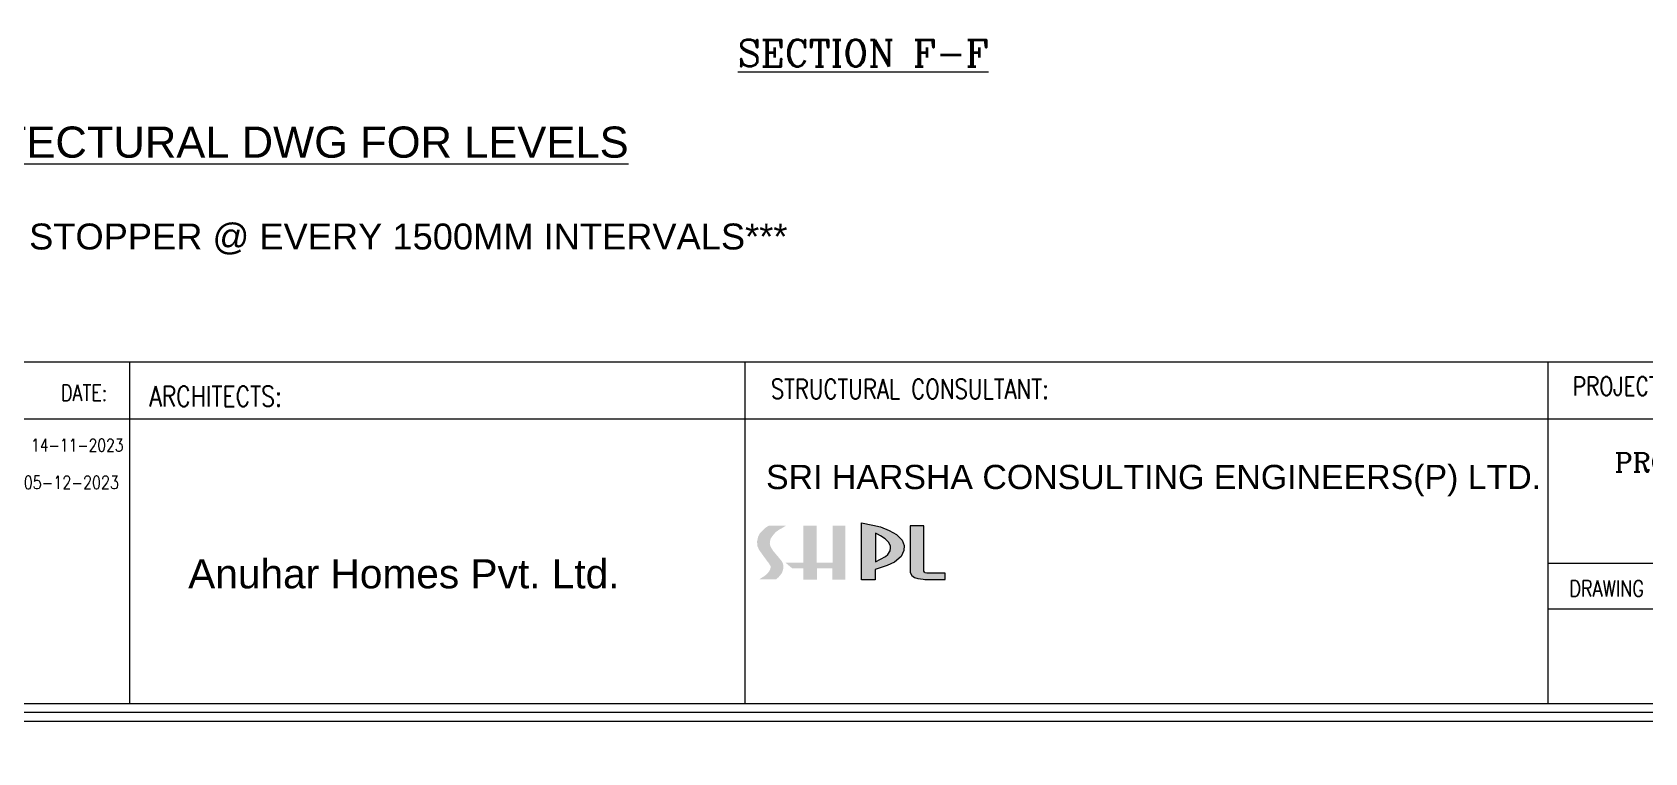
# Model space of a CAD drawing. Header units: millimetres. Extents: x -586673698 to -573385747, y -389867798 to -389752240.
# Drawn here: x -586571900 to -586553789, y -389867216 to -389859120 of the extents above; entities that cross this region are included whole.
import ezdxf

# ---------------------------------------------------------------- set-up
doc = ezdxf.new("R2010")
doc.units = ezdxf.units.MM
doc.header["$LTSCALE"] = 100
for name, color, linetype in [('MAN', 7, 'Continuous'), ('TBLK_MAINTITLE', 83, 'Continuous'), ('TBLK_NOTE', 4, 'Continuous'), ('text', 7, 'Continuous')]:
    doc.layers.add(name, color=color, linetype=linetype)
doc.layers.add('TBLK FRAME', color=6, linetype='Continuous', lineweight=20)
doc.layers.add('TBLK_LINE', color=141, linetype='Continuous', lineweight=30)
doc.styles.add('ARIEL', font='arial.ttf')
doc.styles.add('COM', font='complex.shx')
doc.styles.add('simplex-0.8', font='simplex.shx', dxfattribs={"width": 0.8})
doc.styles.add('STAIR CASE', font='complex.shx', dxfattribs={"width": 0.8, "height": 75, "bigfont": 'GBCBIG.shx'})
doc.styles.add('TITLE', font='arial.ttf')

msp = doc.modelspace()

# ---------------------------------------------------------------- hatches: boundary and pattern name
at = {"layer": 'TBLK_MAINTITLE', "lineweight": 20, "ltscale": 10}
h = msp.add_hatch(color=232, dxfattribs=at)
h.paths.add_polyline_path([(-586563606, -389865121.2), (-586563606.9, -389865134.9), (-586563613, -389865159.6), (-586563626.9, -389865182.2), (-586563650.2, -389865208.4), (-586563677.1, -389865231.5), (-586563677.1, -389865231.3), (-586563712.2, -389865252.4), (-586563733.2, -389865267.1), (-586563545.1, -389865267.1), (-586563517.7, -389865243.2), (-586563483.5, -389865202.7), (-586563472.3, -389865175.1), (-586563464.1, -389865143.6), (-586563462.5, -389865114.9), (-586563469.3, -389865088.3), (-586563483.6, -389865060.9), (-586563521.4, -389865014.6), (-586563554.3, -389864975.6), (-586563577.1, -389864948.4), (-586563599.1, -389864914.9), (-586563612.2, -389864885.1), (-586563615.7, -389864862.2), (-586563612.7, -389864836.3), (-586563604.8, -389864807.8), (-586563584.6, -389864779.2), (-586563567.9, -389864757.3), (-586563546.7, -389864734.8), (-586563507.3, -389864707), (-586563467.2, -389864684.7), (-586563432.8, -389864664.2), (-586563624.5, -389864662.8), (-586563661.5, -389864685.7), (-586563688.6, -389864710.1), (-586563726.7, -389864749), (-586563748.4, -389864793.2), (-586563759.1, -389864844), (-586563754.1, -389864895.8), (-586563736.1, -389864936.3), (-586563649.7, -389865056.9), (-586563629.8, -389865081.7), (-586563616.8, -389865102.1)])
h.paths.add_polyline_path([(-586563090.2, -389864664.9), (-586563237.6, -389864664.9), (-586563237.6, -389865078.1), (-586563442, -389865078.1), (-586563365.5, -389865142.7), (-586563240.4, -389865142.7), (-586563240.4, -389865270.2), (-586563087.2, -389865270.2), (-586563087.2, -389865143.9), (-586562915.2, -389865143.9), (-586562915.2, -389865272.5), (-586562767.8, -389865272.5), (-586562767.8, -389864663.4), (-586562911.2, -389864663.4), (-586562911.2, -389865078.2), (-586563090.2, -389865078.2)])
h.paths.add_polyline_path([(-586562587.4, -389865271.5), (-586562431.5, -389865271.5), (-586562431.5, -389865155.9), (-586562297.2, -389865111.3), (-586562216.7, -389865073.2), (-586562139.3, -389865008.9), (-586562109.1, -389864942.2), (-586562106.1, -389864886), (-586562128.1, -389864825.6), (-586562193.3, -389864764.3), (-586562276.5, -389864717), (-586562371.1, -389864678.6), (-586562458.1, -389864656.9), (-586562587.4, -389864631.9)])
h.paths.add_polyline_path([(-586562428.9, -389864749.4), (-586562404.8, -389864759.7), (-586562371.8, -389864776.6), (-586562321.2, -389864811.6), (-586562283.2, -389864849), (-586562261.3, -389864890.8), (-586562258.8, -389864914.5), (-586562264.5, -389864946.3), (-586562291.3, -389864988.7), (-586562315.6, -389865010), (-586562428.9, -389865069.2)], flags=16)
h.paths.add_polyline_path([(-586562039, -389865188.6), (-586562021.2, -389865222.9), (-586561989, -389865247.2), (-586561951.9, -389865258.7), (-586561892.5, -389865266.2), (-586561874.6, -389865267.5), (-586561646.3, -389865267.5), (-586561646.3, -389865198.9), (-586561852.7, -389865198.9), (-586561871, -389865193.7), (-586561879.9, -389865185.9), (-586561884.7, -389865175.2), (-586561885.3, -389865164.1), (-586561885.3, -389864665.2), (-586562039, -389864665.1)])

# ---------------------------------------------------------------- linework, layer by layer
at = {"layer": 'TBLK FRAME', "lineweight": 20}
msp.add_line((-586577462.9, -389862822.2, -1271), (-586539316.5, -389862822.2, -1271), dxfattribs=at)
msp.add_line((-586577462.9, -389862822.2, -1271), (-586539316.5, -389862822.2, -1271), dxfattribs=at)
at = {"layer": 'TBLK FRAME', "lineweight": 20, "elevation": -1271}
for points in [[(-586584922, -389834537), (-586584922, -389866860.5), (-586539212.1, -389866860.5), (-586539212.1, -389834537)], [(-586584822, -389834637.1), (-586584822, -389866760.4), (-586539312.2, -389866760.4), (-586539312.2, -389834637.1)], [(-586584721.9, -389834737.2), (-586584721.9, -389866660.4), (-586539412.2, -389866660.4), (-586539412.2, -389834737.2)]]:
    msp.add_lwpolyline(points, close=True, dxfattribs=at)
at = {"layer": 'TBLK_LINE', "lineweight": 20}
for p, q in [((-586570801.8, -389866660.4, -1271), (-586570801.8, -389862822.2, -1271)), ((-586563898, -389862822.2, -1271), (-586563898, -389866660.4, -1271)), ((-586563898, -389862822.2, -1271), (-586563898, -389866660.4, -1271)), ((-586554876.3, -389862822.2, -1271), (-586554876.3, -389866660.4, -1271)), ((-586577462.9, -389863464.8, -1271), (-586547385.5, -389863464.8, -1271)), ((-586577462.9, -389863464.8, -1271), (-586547385.5, -389863464.8, -1271)), ((-586547385.5, -389865089.3, -1271), (-586554876.3, -389865089.3, -1271)), ((-586554876.3, -389865598.6, -1271), (-586547385.5, -389865598.6, -1271))]:
    msp.add_line(p, q, dxfattribs=at)
at = {"layer": 'TBLK_MAINTITLE', "lineweight": 20, "ltscale": 10}
for p, q in [((-586562039, -389864680.9, -1271), (-586562039, -389864680.9, -1271)), ((-586562039, -389864730.9, -1271), (-586562039, -389864730.9, -1271)), ((-586562039, -389864781, -1271), (-586562039, -389864781, -1271)), ((-586562039, -389864831, -1271), (-586562039, -389864831, -1271)), ((-586562039, -389864881.1, -1271), (-586562039, -389864881.1, -1271)), ((-586562039, -389864931.2, -1271), (-586562039, -389864931.2, -1271)), ((-586562039, -389864981.2, -1271), (-586562039, -389864981.2, -1271)), ((-586562039, -389865031.3, -1271), (-586562039, -389865031.3, -1271)), ((-586562039, -389865081.3, -1271), (-586562039, -389865081.3, -1271)), ((-586562039, -389865131.4, -1271), (-586562039, -389865131.4, -1271)), ((-586562039, -389865181.4, -1271), (-586562039, -389865181.4, -1271))]:
    msp.add_line(p, q, dxfattribs=at)
at = {"layer": 'TBLK_MAINTITLE', "lineweight": 20, "ltscale": 10, "elevation": -1271}
for points in [[(-586562371.1, -389864678.6), (-586562276.5, -389864717), (-586562193.3, -389864764.3), (-586562128.1, -389864825.6), (-586562106.1, -389864886), (-586562109.1, -389864942.2), (-586562139.3, -389865008.9), (-586562216.7, -389865073.2), (-586562297.2, -389865111.3), (-586562431.5, -389865155.9), (-586562431.5, -389865271.5), (-586562587.4, -389865271.5), (-586562587.4, -389864631.9), (-586562458.1, -389864656.9)], [(-586562039, -389865188.6), (-586562021.2, -389865222.9), (-586561989, -389865247.2), (-586561951.9, -389865258.7), (-586561892.5, -389865266.2), (-586561874.6, -389865267.5), (-586561646.3, -389865267.5), (-586561646.3, -389865198.9), (-586561852.7, -389865198.9), (-586561871, -389865193.7), (-586561879.9, -389865185.9), (-586561884.7, -389865175.2), (-586561885.3, -389865164.1), (-586561885.3, -389864665.2), (-586562039, -389864665.1)], [(-586562428.9, -389864749.4), (-586562428.9, -389865069.2), (-586562315.6, -389865010), (-586562291.3, -389864988.7), (-586562264.5, -389864946.3), (-586562258.8, -389864914.5), (-586562261.3, -389864890.8), (-586562283.2, -389864849), (-586562321.2, -389864811.6), (-586562371.8, -389864776.6), (-586562404.8, -389864759.7), (-586562428.9, -389864749.4)]]:
    msp.add_lwpolyline(points, close=True, dxfattribs=at)

# ---------------------------------------------------------------- texts
at = {"layer": 'MAN', "color": 2, "lineweight": 15, "style": 'ARIEL'}
msp.add_text('%%UNOTE: REFER ARCHTECTURAL DWG FOR LEVELS', height=350, dxfattribs=at).set_placement((-586577071.6, -389860529.8, -1271))
at = {"layer": 'MAN', "color": 2, "lineweight": 15, "insert": (-586575986.4, -389861269.4, -1267), "char_height": 291.6, "attachment_point": 1, "style": 'ARIEL'}
msp.add_mtext('***SOLUBLE WATER STOPPER @ EVERY 1500MM INTERVALS***', dxfattribs=at)
at = {"layer": 'TBLK_MAINTITLE', "color": 240, "lineweight": 20, "ltscale": 10, "insert": (-586563658.2, -389863980.8, -1271), "char_height": 272.253, "width": 12558.653, "attachment_point": 1, "style": 'TITLE'}
msp.add_mtext('SRI HARSHA CONSULTING ENGINEERS(P) LTD.', dxfattribs=at)
msp.add_mtext('SRI HARSHA CONSULTING ENGINEERS(P) LTD.', dxfattribs=at)
at = {"layer": 'TBLK_MAINTITLE', "color": 240, "lineweight": 20, "ltscale": 10, "insert": (-586570148.3, -389864497, -1271), "char_height": 326.704, "attachment_point": 1, "style": 'TITLE'}
msp.add_mtext('\\PAnuhar Homes Pvt. Ltd.', dxfattribs=at)
at = {"layer": 'TBLK_NOTE', "style": 'simplex-0.8', "width": 0.8}
for s, height, p in [('DATE:', 180.94, (-586571577.3, -389863262.1, -1271)), ('14-11-2023', 142.9, (-586571913.2, -389863831.2, -1419.8)), ('05-12-2023', 147.05, (-586571995.1, -389864252.1, -1424.1))]:
    msp.add_text(s, height=height, dxfattribs=at).set_placement(p)
at = {"layer": 'TBLK_NOTE', "lineweight": 20, "ltscale": 10, "attachment_point": 1, "style": 'simplex-0.8'}
for s, insert, char_height, width in [('ARCHITECTS:', (-586570585.1, -389863097.6, -1271), 226.179, 3972.974), ('STRUCTURAL CONSULTANT:', (-586563606.1, -389863019, -1271), 218.942, 3845.839), ('STRUCTURAL CONSULTANT:', (-586563606.1, -389863019, -1271), 218.942, 3845.839)]:
    msp.add_mtext(s, dxfattribs=dict(at, insert=insert, char_height=char_height, width=width))
at = {"layer": 'TBLK_NOTE', "lineweight": 20, "attachment_point": 1, "style": 'simplex-0.8'}
for s, insert, char_height, width in [('PROJECT TITLE:', (-586554598.8, -389862993.4, -1271), 208.085, 4624.112), ('DRAWING TITLE:', (-586554635, -389865280.5, -1271), 180.944, 4020.967)]:
    msp.add_mtext(s, dxfattribs=dict(at, insert=insert, char_height=char_height, width=width))
at = {"layer": 'text', "lineweight": 9, "style": 'STAIR CASE'}
msp.add_text('%%USECTION F-F', height=300, dxfattribs=at).set_placement((-586563975.4, -389859504.2, 3.9))
at = {"layer": 'text', "color": 240, "lineweight": 9, "style": 'COM'}
msp.add_text('PROPOSED RESIDENTIAL APPARTMENT', height=213.668, dxfattribs=at).set_placement((-586554127.1, -389864059.2, -1271))

doc.saveas('drawing.dxf')
